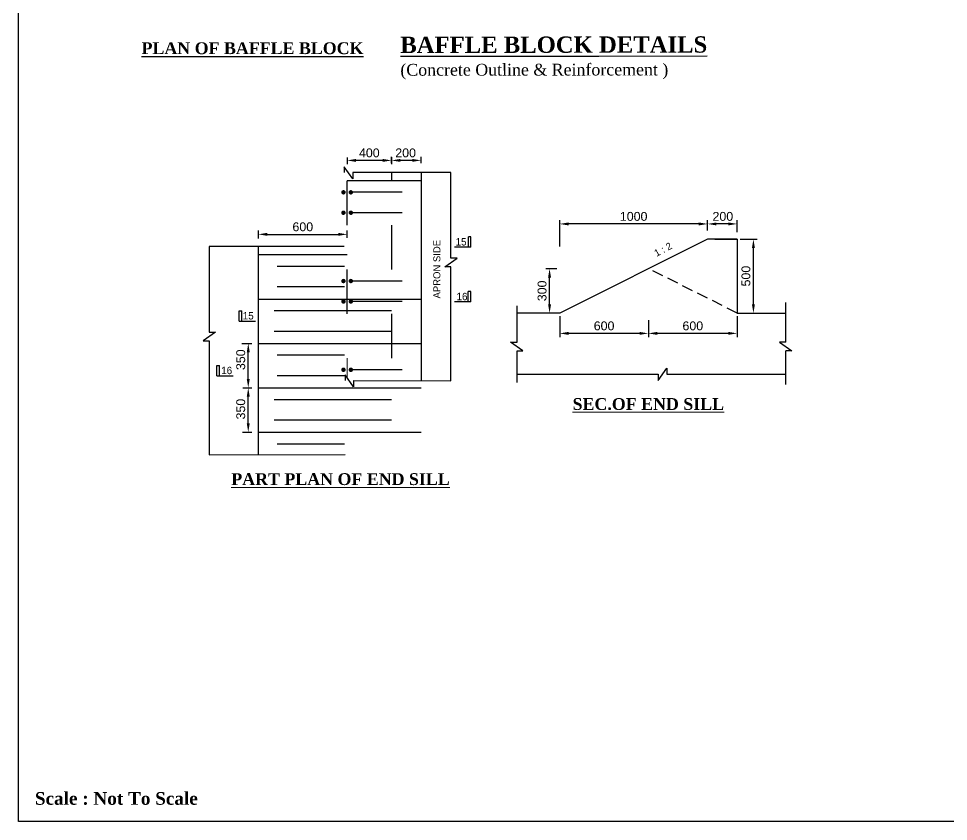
# Model space of a CAD drawing. Extents: x -426260 to 2055400, y -4304674 to -305611.
# Drawn here: x 1220390 to 1226677, y -1915623 to -1910194 of the extents above; entities that cross this region are included whole.
import ezdxf

# ---------------------------------------------------------------- set-up
doc = ezdxf.new("R2010")
doc.units = 0
doc.header["$LTSCALE"] = 300
doc.header["$MEASUREMENT"] = 0
doc.header["$PDMODE"] = 3
doc.linetypes.add('HIDDEN', pattern=[0.375, 0.25, -0.125])
doc.layers.get('DEFPOINTS').update_dxf_attribs({"linetype": 'CONTINUOUS'})
for name, color, linetype, lineweight in [('Dim', 7, 'CONTINUOUS', 9), ('ROD', 1, 'CONTINUOUS', 30), ('TEXT-ROOM', 4, 'CONTINUOUS', 5)]:
    doc.layers.add(name, color=color, linetype=linetype, lineweight=lineweight)
for name, color, linetype in [('LINE', 7, 'CONTINUOUS'), ('P1', 7, 'CONTINUOUS'), ('TEXT', 10, 'CONTINUOUS')]:
    doc.layers.add(name, color=color, linetype=linetype)
doc.styles.add('Arial', font='arial.ttf')
doc.styles.add('DIM', font='isocp3.shx')
doc.styles.add('Times New Roman', font='times.ttf')
doc.dimstyles.new('Dim_25', dxfattribs={"dimtxt": 50, "dimasz": 50, "dimexe": 25, "dimexo": 20, "dimgap": 20, "dimtad": 1, "dimdec": 0, "dimzin": 0, "dimdsep": 46, "dimtxsty": 'DIM', "dimcen": 0.09, "dimclrd": 5, "dimclre": 5, "dimclrt": 7, "dimadec": 0, "dimazin": 0, "dimtfac": 1, "dimtdec": 0, "dimtmove": 0, "dimatfit": 3, "dimfxl": 1, "dimtolj": 1, "dimtzin": 0, "dimarcsym": 0})

# ---------------------------------------------------------------- blocks, each defined once
blk = doc.blocks.new('*D717')
at = {"layer": 'DEFPOINTS', "color": 0, "ltscale": 50, "transparency": 16777216}
for p in [(1221886.5, -1912689.8), (1221942.7, -1912689.8), (1221882.7, -1912989.8)]:
    blk.add_point(p, dxfattribs=at)
at = {"layer": 'Dim', "color": 5, "lineweight": -2, "ltscale": 50, "transparency": 16777216}
for p, q in [((1221906.5, -1912689.8), (1221967.7, -1912689.8)), ((1221942.7, -1912929.8), (1221942.7, -1912749.8)), ((1221902.7, -1912989.8), (1221967.7, -1912989.8))]:
    blk.add_line(p, q, dxfattribs=at)
at = {"layer": 'Dim', "color": 5, "ltscale": 50, "transparency": 16777216}
for points in [[(1221932.7, -1912749.8), (1221952.7, -1912749.8), (1221942.7, -1912689.8)], [(1221932.7, -1912929.8), (1221952.7, -1912929.8), (1221942.7, -1912989.8)]]:
    blk.add_solid(points, dxfattribs=at)
at = {"layer": 'Dim', "color": 7, "ltscale": 50, "transparency": 16777216, "insert": (1221892.1, -1912834.4), "char_height": 60, "attachment_point": 5, "rotation": 90, "style": 'Arial'}
blk.add_mtext('\\A1;350', dxfattribs=at)
blk = doc.blocks.new('*D718')
at = {"layer": 'DEFPOINTS', "color": 0, "ltscale": 50, "transparency": 16777216}
for p in [(1221879.8, -1912389.8), (1221942.7, -1912389.8), (1221886.5, -1912689.8)]:
    blk.add_point(p, dxfattribs=at)
at = {"layer": 'Dim', "color": 5, "lineweight": -2, "ltscale": 50, "transparency": 16777216}
for p, q in [((1221899.8, -1912389.8), (1221967.7, -1912389.8)), ((1221942.7, -1912629.8), (1221942.7, -1912449.8)), ((1221906.5, -1912689.8), (1221967.7, -1912689.8))]:
    blk.add_line(p, q, dxfattribs=at)
at = {"layer": 'Dim', "color": 5, "ltscale": 50, "transparency": 16777216}
for points in [[(1221932.7, -1912449.8), (1221952.7, -1912449.8), (1221942.7, -1912389.8)], [(1221932.7, -1912629.8), (1221952.7, -1912629.8), (1221942.7, -1912689.8)]]:
    blk.add_solid(points, dxfattribs=at)
at = {"layer": 'Dim', "color": 7, "ltscale": 50, "transparency": 16777216, "insert": (1221892.1, -1912500.5), "char_height": 60, "attachment_point": 5, "rotation": 90, "style": 'Arial'}
blk.add_mtext('\\A1;350', dxfattribs=at)
blk = doc.blocks.new('*D719')
at = {"layer": 'DEFPOINTS', "color": 0, "ltscale": 50, "transparency": 16777216}
for p in [(1222911.2, -1911152.5), (1222911.2, -1911192), (1223111.1, -1911190.9)]:
    blk.add_point(p, dxfattribs=at)
at = {"layer": 'Dim', "color": 5, "lineweight": -2, "ltscale": 50, "transparency": 16777216}
for p, q in [((1222911.2, -1911172), (1222911.2, -1911127.5)), ((1223051.1, -1911152.5), (1222971.2, -1911152.5)), ((1223111.1, -1911170.9), (1223111.1, -1911127.5))]:
    blk.add_line(p, q, dxfattribs=at)
at = {"layer": 'Dim', "color": 5, "ltscale": 50, "transparency": 16777216}
for points in [[(1222971.2, -1911142.5), (1222971.2, -1911162.5), (1222911.2, -1911152.5)], [(1223051.1, -1911142.5), (1223051.1, -1911162.5), (1223111.1, -1911152.5)]]:
    blk.add_solid(points, dxfattribs=at)
at = {"layer": 'Dim', "color": 7, "ltscale": 50, "transparency": 16777216, "insert": (1223006.8, -1911101.9), "char_height": 60, "attachment_point": 5, "style": 'Arial'}
blk.add_mtext('\\A1;200', dxfattribs=at)
blk = doc.blocks.new('*D720')
at = {"layer": 'DEFPOINTS', "color": 0, "ltscale": 50, "transparency": 16777216}
for p in [(1222611.4, -1911112.5), (1222611.4, -1911152.5), (1222911.2, -1911109.5)]:
    blk.add_point(p, dxfattribs=at)
at = {"layer": 'Dim', "color": 5, "lineweight": -2, "ltscale": 50, "transparency": 16777216}
for p, q in [((1222611.4, -1911132.5), (1222611.4, -1911177.5)), ((1222851.2, -1911152.5), (1222671.4, -1911152.5)), ((1222911.2, -1911129.5), (1222911.2, -1911177.5))]:
    blk.add_line(p, q, dxfattribs=at)
at = {"layer": 'Dim', "color": 5, "ltscale": 50, "transparency": 16777216}
for points in [[(1222671.4, -1911142.5), (1222671.4, -1911162.5), (1222611.4, -1911152.5)], [(1222851.2, -1911142.5), (1222851.2, -1911162.5), (1222911.2, -1911152.5)]]:
    blk.add_solid(points, dxfattribs=at)
at = {"layer": 'Dim', "color": 7, "ltscale": 50, "transparency": 16777216, "insert": (1222761.3, -1911101.9), "char_height": 60, "attachment_point": 5, "style": 'Arial'}
blk.add_mtext('\\A1;400', dxfattribs=at)
blk = doc.blocks.new('*D730')
at = {"layer": 'DEFPOINTS', "color": 0, "ltscale": 50, "transparency": 16777216}
for p in [(1225048.8, -1911582.1), (1225048.8, -1911645.9), (1225248.8, -1911658.4)]:
    blk.add_point(p, dxfattribs=at)
at = {"layer": 'Dim', "color": 5, "lineweight": -2, "ltscale": 50, "transparency": 16777216}
for p, q in [((1225048.8, -1911625.9), (1225048.8, -1911557.1)), ((1225188.8, -1911582.1), (1225108.8, -1911582.1)), ((1225248.8, -1911638.4), (1225248.8, -1911557.1))]:
    blk.add_line(p, q, dxfattribs=at)
at = {"layer": 'Dim', "color": 5, "ltscale": 50, "transparency": 16777216}
for points in [[(1225108.8, -1911572.1), (1225108.8, -1911592.1), (1225048.8, -1911582.1)], [(1225188.8, -1911572.1), (1225188.8, -1911592.1), (1225248.8, -1911582.1)]]:
    blk.add_solid(points, dxfattribs=at)
at = {"layer": 'Dim', "color": 7, "ltscale": 50, "transparency": 16777216, "insert": (1225151.9, -1911531.5), "char_height": 60, "attachment_point": 5, "style": 'Arial'}
blk.add_mtext('\\A1;200', dxfattribs=at)
blk = doc.blocks.new('*D731')
at = {"layer": 'DEFPOINTS', "color": 0, "ltscale": 50, "transparency": 16777216}
for p in [(1223980.2, -1911884.7), (1224048.8, -1911884.7), (1224048.8, -1912185)]:
    blk.add_point(p, dxfattribs=at)
at = {"layer": 'Dim', "color": 5, "lineweight": -2, "ltscale": 50, "transparency": 16777216}
for p, q in [((1224028.8, -1911884.7), (1223955.2, -1911884.7)), ((1223980.2, -1912125), (1223980.2, -1911944.7)), ((1224028.8, -1912185), (1223955.2, -1912185))]:
    blk.add_line(p, q, dxfattribs=at)
at = {"layer": 'Dim', "color": 5, "ltscale": 50, "transparency": 16777216}
for points in [[(1223970.2, -1911944.7), (1223990.2, -1911944.7), (1223980.2, -1911884.7)], [(1223970.2, -1912125), (1223990.2, -1912125), (1223980.2, -1912185)]]:
    blk.add_solid(points, dxfattribs=at)
at = {"layer": 'Dim', "color": 7, "ltscale": 50, "transparency": 16777216, "insert": (1223929.6, -1912034.8), "char_height": 60, "attachment_point": 5, "rotation": 90, "style": 'Arial'}
blk.add_mtext('\\A1;300', dxfattribs=at)
blk = doc.blocks.new('*D732')
at = {"layer": 'DEFPOINTS', "color": 0, "ltscale": 50, "transparency": 16777216}
for p in [(1224048.8, -1911582.1), (1225048.8, -1911645.9), (1224048.8, -1911754.2)]:
    blk.add_point(p, dxfattribs=at)
at = {"layer": 'Dim', "color": 5, "lineweight": -2, "ltscale": 50, "transparency": 16777216}
for p, q in [((1224048.8, -1911734.2), (1224048.8, -1911557.1)), ((1224988.8, -1911582.1), (1224108.8, -1911582.1)), ((1225048.8, -1911625.9), (1225048.8, -1911557.1))]:
    blk.add_line(p, q, dxfattribs=at)
at = {"layer": 'Dim', "color": 5, "ltscale": 50, "transparency": 16777216}
for points in [[(1224108.8, -1911572.1), (1224108.8, -1911592.1), (1224048.8, -1911582.1)], [(1224988.8, -1911572.1), (1224988.8, -1911592.1), (1225048.8, -1911582.1)]]:
    blk.add_solid(points, dxfattribs=at)
at = {"layer": 'Dim', "color": 7, "ltscale": 50, "transparency": 16777216, "insert": (1224548.8, -1911531.5), "char_height": 60, "attachment_point": 5, "style": 'Arial'}
blk.add_mtext('\\A1;1000', dxfattribs=at)
blk = doc.blocks.new('*D733')
at = {"layer": 'DEFPOINTS', "color": 0, "ltscale": 50, "transparency": 16777216}
for p in [(1225248.8, -1912185), (1224648.8, -1912241.6), (1224648.8, -1912322.3)]:
    blk.add_point(p, dxfattribs=at)
at = {"layer": 'Dim', "color": 5, "lineweight": -2, "ltscale": 50, "transparency": 16777216}
for p, q in [((1225248.8, -1912205), (1225248.8, -1912347.3)), ((1224648.8, -1912261.6), (1224648.8, -1912347.3)), ((1225188.8, -1912322.3), (1224708.8, -1912322.3))]:
    blk.add_line(p, q, dxfattribs=at)
at = {"layer": 'Dim', "color": 5, "ltscale": 50, "transparency": 16777216}
for points in [[(1224708.8, -1912312.3), (1224708.8, -1912332.3), (1224648.8, -1912322.3)], [(1225188.8, -1912312.3), (1225188.8, -1912332.3), (1225248.8, -1912322.3)]]:
    blk.add_solid(points, dxfattribs=at)
at = {"layer": 'Dim', "color": 7, "ltscale": 50, "transparency": 16777216, "insert": (1224948.8, -1912271.7), "char_height": 60, "attachment_point": 5, "style": 'Arial'}
blk.add_mtext('\\A1;600', dxfattribs=at)
blk = doc.blocks.new('*D734')
at = {"layer": 'DEFPOINTS', "color": 0, "ltscale": 50, "transparency": 16777216}
for p in [(1224048.8, -1912185), (1224648.8, -1912213.6), (1224048.8, -1912322.3)]:
    blk.add_point(p, dxfattribs=at)
at = {"layer": 'Dim', "color": 5, "lineweight": -2, "ltscale": 50, "transparency": 16777216}
for p, q in [((1224048.8, -1912205), (1224048.8, -1912347.3)), ((1224648.8, -1912233.6), (1224648.8, -1912347.3)), ((1224588.8, -1912322.3), (1224108.8, -1912322.3))]:
    blk.add_line(p, q, dxfattribs=at)
at = {"layer": 'Dim', "color": 5, "ltscale": 50, "transparency": 16777216}
for points in [[(1224108.8, -1912312.3), (1224108.8, -1912332.3), (1224048.8, -1912322.3)], [(1224588.8, -1912312.3), (1224588.8, -1912332.3), (1224648.8, -1912322.3)]]:
    blk.add_solid(points, dxfattribs=at)
at = {"layer": 'Dim', "color": 7, "ltscale": 50, "transparency": 16777216, "insert": (1224348.8, -1912271.7), "char_height": 60, "attachment_point": 5, "style": 'Arial'}
blk.add_mtext('\\A1;600', dxfattribs=at)
blk = doc.blocks.new('*D752')
at = {"layer": 'DEFPOINTS', "color": 0, "ltscale": 50, "transparency": 16777216}
for p in [(1222611.4, -1911652.5), (1222011.6, -1911699.6), (1222611.4, -1911696.7)]:
    blk.add_point(p, dxfattribs=at)
at = {"layer": 'Dim', "color": 5, "lineweight": -2, "ltscale": 50, "transparency": 16777216}
for p, q in [((1222011.6, -1911679.6), (1222011.6, -1911627.5)), ((1222071.6, -1911652.5), (1222551.4, -1911652.5)), ((1222611.4, -1911676.7), (1222611.4, -1911627.5))]:
    blk.add_line(p, q, dxfattribs=at)
at = {"layer": 'Dim', "color": 5, "ltscale": 50, "transparency": 16777216}
for points in [[(1222071.6, -1911642.5), (1222071.6, -1911662.5), (1222011.6, -1911652.5)], [(1222551.4, -1911642.5), (1222551.4, -1911662.5), (1222611.4, -1911652.5)]]:
    blk.add_solid(points, dxfattribs=at)
at = {"layer": 'Dim', "color": 7, "ltscale": 50, "transparency": 16777216, "insert": (1222311.5, -1911601.9), "char_height": 60, "attachment_point": 5, "style": 'Arial'}
blk.add_mtext('\\A1;600', dxfattribs=at)
blk = doc.blocks.new('*D753')
at = {"layer": 'DEFPOINTS', "color": 0, "ltscale": 50, "transparency": 16777216}
for p in [(1225248.8, -1911685), (1225358.6, -1911685), (1225248.8, -1912185)]:
    blk.add_point(p, dxfattribs=at)
at = {"layer": 'Dim', "color": 5, "lineweight": -2, "ltscale": 50, "transparency": 16777216}
for p, q in [((1225268.8, -1911685), (1225383.6, -1911685)), ((1225358.6, -1912125), (1225358.6, -1911745)), ((1225268.8, -1912185), (1225383.6, -1912185))]:
    blk.add_line(p, q, dxfattribs=at)
at = {"layer": 'Dim', "color": 5, "ltscale": 50, "transparency": 16777216}
for points in [[(1225348.6, -1911745), (1225368.6, -1911745), (1225358.6, -1911685)], [(1225348.6, -1912125), (1225368.6, -1912125), (1225358.6, -1912185)]]:
    blk.add_solid(points, dxfattribs=at)
at = {"layer": 'Dim', "color": 7, "ltscale": 50, "transparency": 16777216, "insert": (1225308, -1911935), "char_height": 60, "attachment_point": 5, "rotation": 90, "style": 'Arial'}
blk.add_mtext('\\A1;500', dxfattribs=at)

msp = doc.modelspace()

# ---------------------------------------------------------------- linework, layer by layer
at = {"layer": 'LINE'}
for p, q in [((1222650.6, -1911278.2), (1222592.2, -1911194.9)), ((1222592.2, -1911194.9), (1222592.2, -1911235)), ((1222611.4, -1911589.8), (1222611.4, -1911289.8)), ((1223111.1, -1911289.8), (1222611.4, -1911289.8)), ((1223312.9, -1911235), (1222650.6, -1911235)), ((1222650.6, -1911235), (1222650.6, -1911278.2)), ((1222911.2, -1911235), (1222911.2, -1911289.8)), ((1223111.1, -1911235), (1223111.3, -1912642.4)), ((1222984.4, -1911368.3), (1222628.9, -1911368.3)), ((1222984.4, -1911506.3), (1222628.9, -1911506.3)), ((1222911.2, -1911589.8), (1222911.2, -1911889.8)), ((1222592.2, -1911735), (1221678.5, -1911735)), ((1222012.1, -1913142.3), (1222011.6, -1911735)), ((1225048.8, -1911685), (1224048.8, -1912185)), ((1225248.8, -1911685), (1225048.8, -1911685)), ((1225098.8, -1911685), (1225248.8, -1911685)), ((1225248.8, -1911685), (1225248.8, -1912185)), ((1222011.6, -1911789.8), (1222611.4, -1911789.8)), ((1223448.4, -1911739.8), (1223337.5, -1911739.8)), ((1222138.4, -1911868.3), (1222593.9, -1911868.3)), ((1222611.4, -1912189.8), (1222611.4, -1911889.8)), ((1222984.4, -1911968.3), (1222628.9, -1911968.3)), ((1222138.4, -1912006.3), (1222593.9, -1912006.3)), ((1222138.4, -1912006.3), (1222593.9, -1912006.3)), ((1222011.6, -1912089.8), (1223111.1, -1912089.8)), ((1222011.6, -1912389.8), (1222011.6, -1912089.8)), ((1222984.4, -1912106.3), (1222628.9, -1912106.3)), ((1223448, -1912109.8), (1223337.5, -1912109.8)), ((1222117.5, -1912168.3), (1222911.2, -1912168.3)), ((1221881.7, -1912239.8), (1221992.6, -1912239.8)), ((1222911.3, -1912189.8), (1222911.3, -1912489.8)), ((1224048.8, -1912185), (1223760.2, -1912185)), ((1225248.8, -1912185), (1225448.8, -1912185)), ((1225248.8, -1912185), (1225578.7, -1912185)), ((1222117.5, -1912306.3), (1222911.2, -1912306.3)), ((1222011.6, -1912389.8), (1223111.1, -1912389.8)), ((1222138.4, -1912468.3), (1222593.9, -1912468.3)), ((1221731.1, -1912609.8), (1221841.7, -1912609.8)), ((1222138.4, -1912606.3), (1222593.9, -1912606.3)), ((1222138.4, -1912606.3), (1222593.9, -1912606.3)), ((1222655.4, -1912684.7), (1222597, -1912601.5)), ((1222597, -1912601.5), (1222597, -1912641.5)), ((1222984.4, -1912568.3), (1222628.9, -1912568.3)), ((1223760.2, -1912598.2), (1224715, -1912598.2)), ((1224715, -1912641.4), (1224773.4, -1912558.2)), ((1224715, -1912598.2), (1224715, -1912641.4)), ((1224773.4, -1912558.2), (1224773.4, -1912598.2)), ((1224773.4, -1912598.2), (1225574.2, -1912598.2)), ((1224773.4, -1912598.2), (1224810, -1912598.2)), ((1222655.4, -1912641.5), (1223312.9, -1912643)), ((1222655.4, -1912641.5), (1222655.4, -1912684.7)), ((1222911.3, -1912641.8), (1222911.3, -1912642.4)), ((1222011.6, -1912689.8), (1223111.1, -1912689.8)), ((1222011.6, -1912989.8), (1222011.6, -1912689.8)), ((1222117.5, -1912768.3), (1222911.3, -1912768.3)), ((1222117.5, -1912906.3), (1222911.3, -1912906.3)), ((1222011.6, -1912989.8), (1223111.1, -1912989.8)), ((1222138.4, -1913068.3), (1222593.9, -1913068.3)), ((1221678.5, -1913143.1), (1222597, -1913141.5))]:
    msp.add_line(p, q, dxfattribs=at)
at = {"layer": 'LINE', "linetype": 'HIDDEN'}
msp.add_line((1225248.8, -1912185), (1224649.5, -1911884.7), dxfattribs=at)
at = {"layer": 'LINE', "color": 5}
for p, q in [((1225578.7, -1912382.2), (1225578.7, -1912113.4)), ((1225578.7, -1912382.2), (1225535.5, -1912382.2)), ((1225535.5, -1912382.2), (1225618.7, -1912440.6)), ((1225578.7, -1912668.9), (1225578.7, -1912440.6)), ((1225618.7, -1912440.6), (1225578.7, -1912440.6))]:
    msp.add_line(p, q, dxfattribs=at)
at = {"layer": 'LINE', "lineweight": 15}
msp.add_line((1222611.4, -1912489.8), (1222611.4, -1912621.9), dxfattribs=at)
at = {"layer": 'LINE'}
msp.add_lwpolyline([(1235617.7, -1915622.6), (1220389.7, -1915622.6), (1220389.7, -1904854.2), (1235617.7, -1904854.2)], close=True, dxfattribs=at)
at = {"layer": 'LINE', "color": 5}
for points in [[(1223312.9, -1912643.1), (1223312.9, -1911871.6), (1223272.9, -1911871.6), (1223356.1, -1911813.3), (1223312.9, -1911813.3), (1223312.9, -1911235)], [(1221678.5, -1911735), (1221678.5, -1912313.3), (1221721.7, -1912313.3), (1221638.5, -1912371.6), (1221678.5, -1912371.6), (1221678.5, -1913143.1)], [(1223760.2, -1912654), (1223760.2, -1912440.7), (1223800.2, -1912440.7), (1223717, -1912382.4), (1223760.2, -1912382.4), (1223760.2, -1912135.6)]]:
    msp.add_lwpolyline(points, dxfattribs=at)
at = {"layer": 'LINE', "const_width": 15}
for points in [[(1222578.9, -1911368.3, 1), (1222593.9, -1911368.3, 1)], [(1222643.9, -1911368.3, -1), (1222628.9, -1911368.3, -1)], [(1222578.9, -1911506.3, 1), (1222593.9, -1911506.3, 1)], [(1222643.9, -1911506.3, -1), (1222628.9, -1911506.3, -1)], [(1222578.9, -1911968.3, 1), (1222593.9, -1911968.3, 1)], [(1222643.9, -1911968.3, -1), (1222628.9, -1911968.3, -1)], [(1222578.9, -1912106.3, 1), (1222593.9, -1912106.3, 1)], [(1222643.9, -1912106.3, -1), (1222628.9, -1912106.3, -1)], [(1222578.9, -1912568.3, 1), (1222593.9, -1912568.3, 1)], [(1222643.9, -1912568.3, -1), (1222628.9, -1912568.3, -1)]]:
    msp.add_lwpolyline(points, format="xyb", close=True, dxfattribs=at)
at = {"layer": 'ROD'}
for p, q in [((1223431, -1911739.8), (1223431, -1911669.9)), ((1223448.4, -1911669.9), (1223431, -1911669.9)), ((1223448.4, -1911739.8), (1223448.4, -1911669.9)), ((1223430.7, -1912109.8), (1223430.7, -1912039.9)), ((1223448, -1912039.9), (1223430.7, -1912039.9)), ((1223448, -1912109.8), (1223448, -1912039.9)), ((1221881.7, -1912239.8), (1221881.7, -1912169.9)), ((1221881.7, -1912169.9), (1221899.1, -1912169.9)), ((1221899.1, -1912239.8), (1221899.1, -1912169.9)), ((1221731.1, -1912609.8), (1221731.1, -1912539.9)), ((1221731.1, -1912539.9), (1221748.5, -1912539.9)), ((1221748.5, -1912609.8), (1221748.5, -1912539.9))]:
    msp.add_line(p, q, dxfattribs=at)

# ---------------------------------------------------------------- texts
at = {"layer": 'LINE', "color": 4, "char_height": 48, "attachment_point": 5}
for s, insert, rotation in [('APRON SIDE', (1223218.2, -1911888.2), 90), ('1 : 2 ', (1224747.2, -1911754.5), 28.3516)]:
    msp.add_mtext(s, dxfattribs=dict(at, insert=insert, rotation=rotation))
at = {"layer": 'LINE', "color": 4, "char_height": 50, "attachment_point": 5}
for s, insert, width in [('15 ', (1223381.6, -1911703.4), 79.951), ('16', (1223388, -1912073.4), 132.412), ('15 ', (1221942.3, -1912203.4), 79.951), ('16', (1221796.8, -1912573.4), 132.412)]:
    msp.add_mtext(s, dxfattribs=dict(at, insert=insert, width=width))
at = {"layer": 'P1', "ltscale": 50, "insert": (1222970.9, -1910316), "char_height": 110.389, "width": 5201.508, "attachment_point": 1, "rotation": 0.07676, "style": 'Times New Roman'}
msp.add_mtext('{\\fTimes New Roman|b1|i0|c0|p18;\\L\\C7;BAFFLE BLOCK DETAILS \\P\\fTimes New Roman|b0|i0|c0|p18;\\H0.72471x;\\l(Concrete Outline & Reinforcement )}', dxfattribs=at)
at = {"layer": 'TEXT', "color": 4, "insert": (1221221.3, -1910394.4), "char_height": 80, "width": 1504.126, "attachment_point": 4}
msp.add_mtext('{\\fTimes New Roman|b1|i0|c0|p18;\\L\\C6;PLAN OF BAFFLE BLOCK }', dxfattribs=at)
at = {"layer": 'TEXT', "color": 0, "linetype": 'ByBlock', "insert": (1220499.9, -1915424.3), "char_height": 85.812, "width": 1590.835, "attachment_point": 1, "style": 'Arial'}
msp.add_mtext('{\\fTimes New Roman|b1|i0|c0|p18;Scale : Not To Scale}', dxfattribs=at)
at = {"layer": 'TEXT-ROOM', "char_height": 80, "width": 1465.08, "attachment_point": 4}
for s, insert in [('{\\fTimes New Roman|b1|i0|c0|p18;\\L\\C6;SEC.OF END SILL}', (1224135.9, -1912800.8)), ('{\\fTimes New Roman|b1|i0|c0|p18;\\L\\C6;PART PLAN OF END SILL }', (1221827.9, -1913308.4))]:
    msp.add_mtext(s, dxfattribs=dict(at, insert=insert))

# ---------------------------------------------------------------- dimensions: what is measured, and where the dimension line sits
at = {"layer": 'Dim', "ltscale": 50}
dim = msp.add_linear_dim(base=(1222611.4, -1911152.5), p1=(1222911.2, -1911109.5), p2=(1222611.4, -1911112.5), text='400', dimstyle='Dim_25', override={"dimtxt": 60, "dimasz": 60, "dimtxsty": 'Arial'}, dxfattribs=at)
dim.commit()
dim.dimension.update_dxf_attribs({"geometry": '*D720', "text_midpoint": (1222761.3, -1911101.9)})
dim = msp.add_linear_dim(base=(1222911.2, -1911152.5), p1=(1223111.1, -1911190.9), p2=(1222911.2, -1911192), dimstyle='Dim_25', override={"dimtxt": 60, "dimasz": 60, "dimtxsty": 'Arial'}, dxfattribs=at)
dim.commit()
dim.dimension.update_dxf_attribs({"geometry": '*D719', "text_midpoint": (1223006.8, -1911152.5), "dimtype": 160})
for base, p1, p2, angle, picture, middle in [((1224048.8, -1911582.1), (1225048.8, -1911645.9), (1224048.8, -1911754.2), 180, '*D732', (1224548.8, -1911531.5)), ((1225358.6, -1911685), (1225248.8, -1912185), (1225248.8, -1911685), 90, '*D753', (1225308, -1911935)), ((1224048.8, -1912322.3), (1224648.8, -1912213.6), (1224048.8, -1912185), 180, '*D734', (1224348.8, -1912271.7)), ((1224648.8, -1912322.3), (1225248.8, -1912185), (1224648.8, -1912241.6), 180, '*D733', (1224948.8, -1912271.7))]:
    dim = msp.add_linear_dim(base=base, p1=p1, p2=p2, angle=angle, dimstyle='Dim_25', override={"dimtxt": 60, "dimasz": 60, "dimtxsty": 'Arial'}, dxfattribs=at)
    dim.commit()
    dim.dimension.update_dxf_attribs({"geometry": picture, "text_midpoint": middle})
dim = msp.add_linear_dim(base=(1225048.8, -1911582.1), p1=(1225248.8, -1911658.4), p2=(1225048.8, -1911645.9), angle=180, dimstyle='Dim_25', override={"dimtxt": 60, "dimasz": 60, "dimtxsty": 'Arial'}, dxfattribs=at)
dim.commit()
dim.dimension.update_dxf_attribs({"geometry": '*D730', "text_midpoint": (1225151.9, -1911582.1), "dimtype": 160})
dim = msp.add_linear_dim(base=(1222611.4, -1911652.5), p1=(1222011.6, -1911699.6), p2=(1222611.4, -1911696.7), dimstyle='Dim_25', override={"dimtxt": 60, "dimasz": 60, "dimtxsty": 'Arial'}, dxfattribs=at)
dim.commit()
dim.dimension.update_dxf_attribs({"geometry": '*D752', "text_midpoint": (1222311.5, -1911601.9)})
dim = msp.add_linear_dim(base=(1223980.2, -1911884.7), p1=(1224048.8, -1912185), p2=(1224048.8, -1911884.7), angle=90, text='300', dimstyle='Dim_25', override={"dimtxt": 60, "dimasz": 60, "dimtxsty": 'Arial'}, dxfattribs=at)
dim.commit()
dim.dimension.update_dxf_attribs({"geometry": '*D731', "text_midpoint": (1223929.6, -1912034.8)})
for base, p1, p2, picture, middle in [((1221942.7, -1912389.8), (1221886.5, -1912689.8), (1221879.8, -1912389.8), '*D718', (1221942.7, -1912500.5)), ((1221942.7, -1912689.8), (1221882.7, -1912989.8), (1221886.5, -1912689.8), '*D717', (1221942.7, -1912834.4))]:
    dim = msp.add_linear_dim(base=base, p1=p1, p2=p2, angle=90, text='350', dimstyle='Dim_25', override={"dimtxt": 60, "dimasz": 60, "dimtxsty": 'Arial'}, dxfattribs=at)
    dim.commit()
    dim.dimension.update_dxf_attribs({"geometry": picture, "text_midpoint": middle, "dimtype": 160})

doc.saveas('drawing.dxf')
